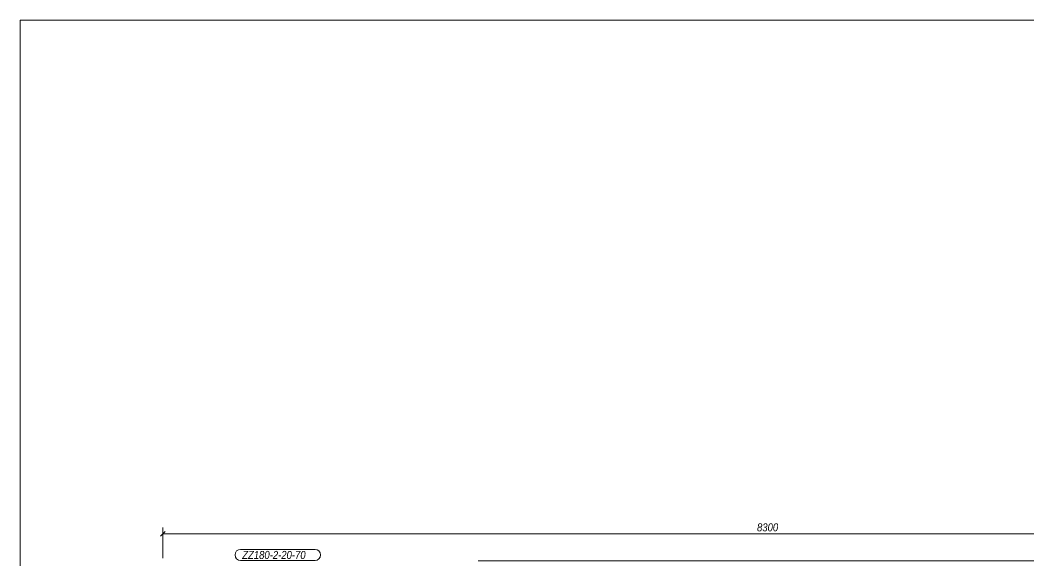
# Model space of a CAD drawing. Extents: x 857 to 4439, y -1249 to 4637.
# Drawn here: x 1503.7 to 1881.7, y 897.7 to 1100.2 of the extents above; entities that cross this region are included whole.
import ezdxf

# ---------------------------------------------------------------- set-up
doc = ezdxf.new("R2010")
doc.units = 0
doc.header["$LTSCALE"] = 1000
doc.header["$MEASUREMENT"] = 0
doc.linetypes.add('XKITLINE00', pattern=[0])
for name, color, linetype, lineweight in [('DrawingSheet', 5, 'Continuous', 0), ('Part', 2, 'Continuous', 0), ('PartMark', 3, 'Continuous', 0), ('Z-DIMENSIONS', 1, 'Continuous', 0)]:
    doc.layers.add(name, color=color, linetype=linetype, lineweight=lineweight)
doc.styles.add('Arial Italic', font='ariali.ttf')

# ---------------------------------------------------------------- blocks, each defined once
blk = doc.blocks.new('天窗檩条AB区二')
at = {"layer": 'DrawingSheet', "color": 5, "linetype": 'XKITLINE00', "lineweight": 0}
for p, q in [((589, 415), (5, 415)), ((5, 415), (5, 5))]:
    blk.add_line(p, q, dxfattribs=at)
at = {"layer": 'Part', "color": 2, "linetype": 'XKITLINE00', "lineweight": 0}
for p, q in [((292.22, 212.48), (176.62, 212.48)), ((407.92, 212.48), (292.32, 212.48))]:
    blk.add_line(p, q, dxfattribs=at)
at = {"layer": 'PartMark', "color": 1, "linetype": 'XKITLINE00', "lineweight": 0}
for p, q in [((87.61, 216.78), (115.49, 216.78)), ((87.61, 212.58), (115.49, 212.58))]:
    blk.add_line(p, q, dxfattribs=at)
for centre, start, end in [((87.61, 214.68), 90, 270), ((115.49, 214.68), 270, 90)]:
    blk.add_arc(centre, 2.1, start, end, dxfattribs=at)
at = {"layer": 'Z-DIMENSIONS', "color": 4, "linetype": 'XKITLINE00', "lineweight": 0}
for p, q in [((59.34, 223.47), (57.64, 221.77)), ((58.49, 213.48), (58.49, 225.02)), ((58.49, 222.62), (512.71, 222.62))]:
    blk.add_line(p, q, dxfattribs=at)
at = {"layer": 'Z-DIMENSIONS', "color": 3}
blk.add_point((58.49, 222.62), dxfattribs=at)
at = {"layer": 'PartMark', "color": 7, "style": 'Arial Italic', "width": 0.85}
blk.add_text('ZZ180-2-20-70', height=3, dxfattribs=at).set_placement((88.21, 213.18))
at = {"layer": 'Z-DIMENSIONS', "color": 3, "style": 'Arial Italic', "width": 0.85}
blk.add_text('8300', height=3, dxfattribs=at).set_placement((281.15, 223.52))

msp = doc.modelspace()

# ---------------------------------------------------------------- block references
msp.add_blockref('天窗檩条AB区二', (1498.73, 685.18))

doc.saveas('drawing.dxf')
